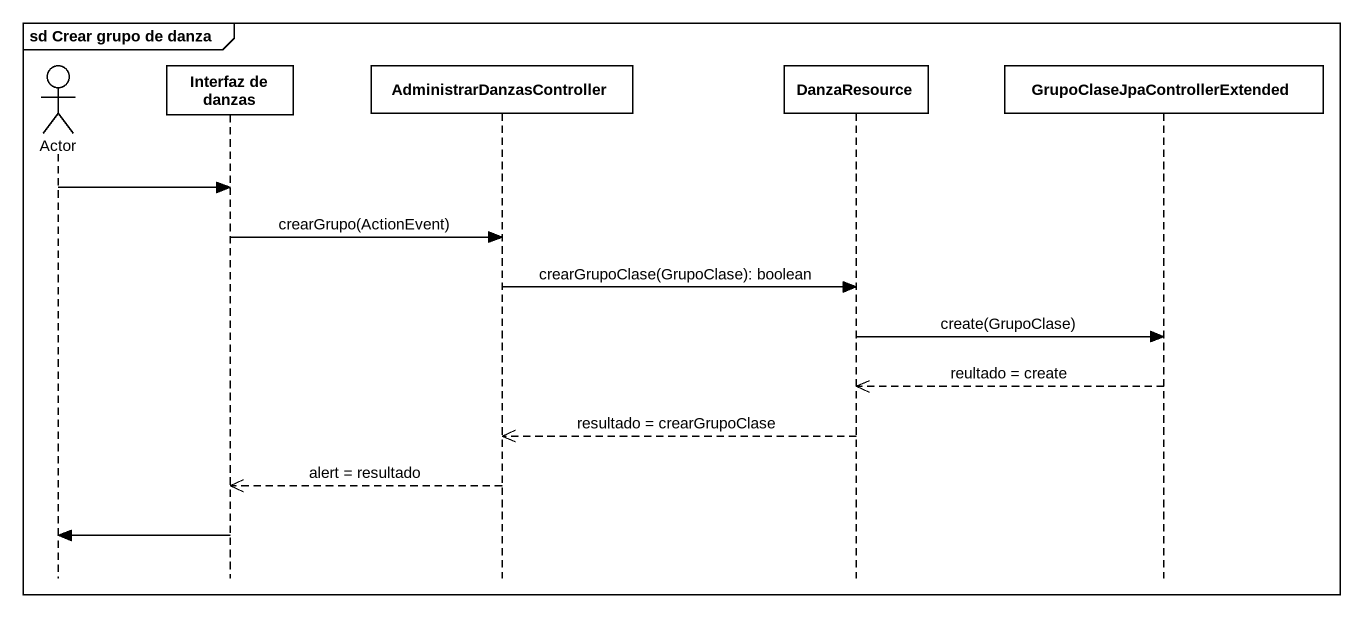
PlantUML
@startuml
mainframe sd Crear grupo de danza
hide footbox
actor "Actor" as Actor_
participant "Interfaz de danzas" as Interfaz_de_danzas
participant AdministrarDanzasController
participant DanzaResource
participant "GrupoClaseJpaControllerExtended" as GrupoClaseJpaControllerExten

Actor_ -> Interfaz_de_danzas
Interfaz_de_danzas -> AdministrarDanzasController : crearGrupo(ActionEvent)
AdministrarDanzasController -> DanzaResource : crearGrupoClase(GrupoClase): boolean
DanzaResource -> GrupoClaseJpaControllerExten : create(GrupoClase)
GrupoClaseJpaControllerExten -->> DanzaResource : reultado = create
DanzaResource -->> AdministrarDanzasController : resultado = crearGrupoClase
AdministrarDanzasController -->> Interfaz_de_danzas : alert = resultado
Interfaz_de_danzas -> Actor_
@enduml
